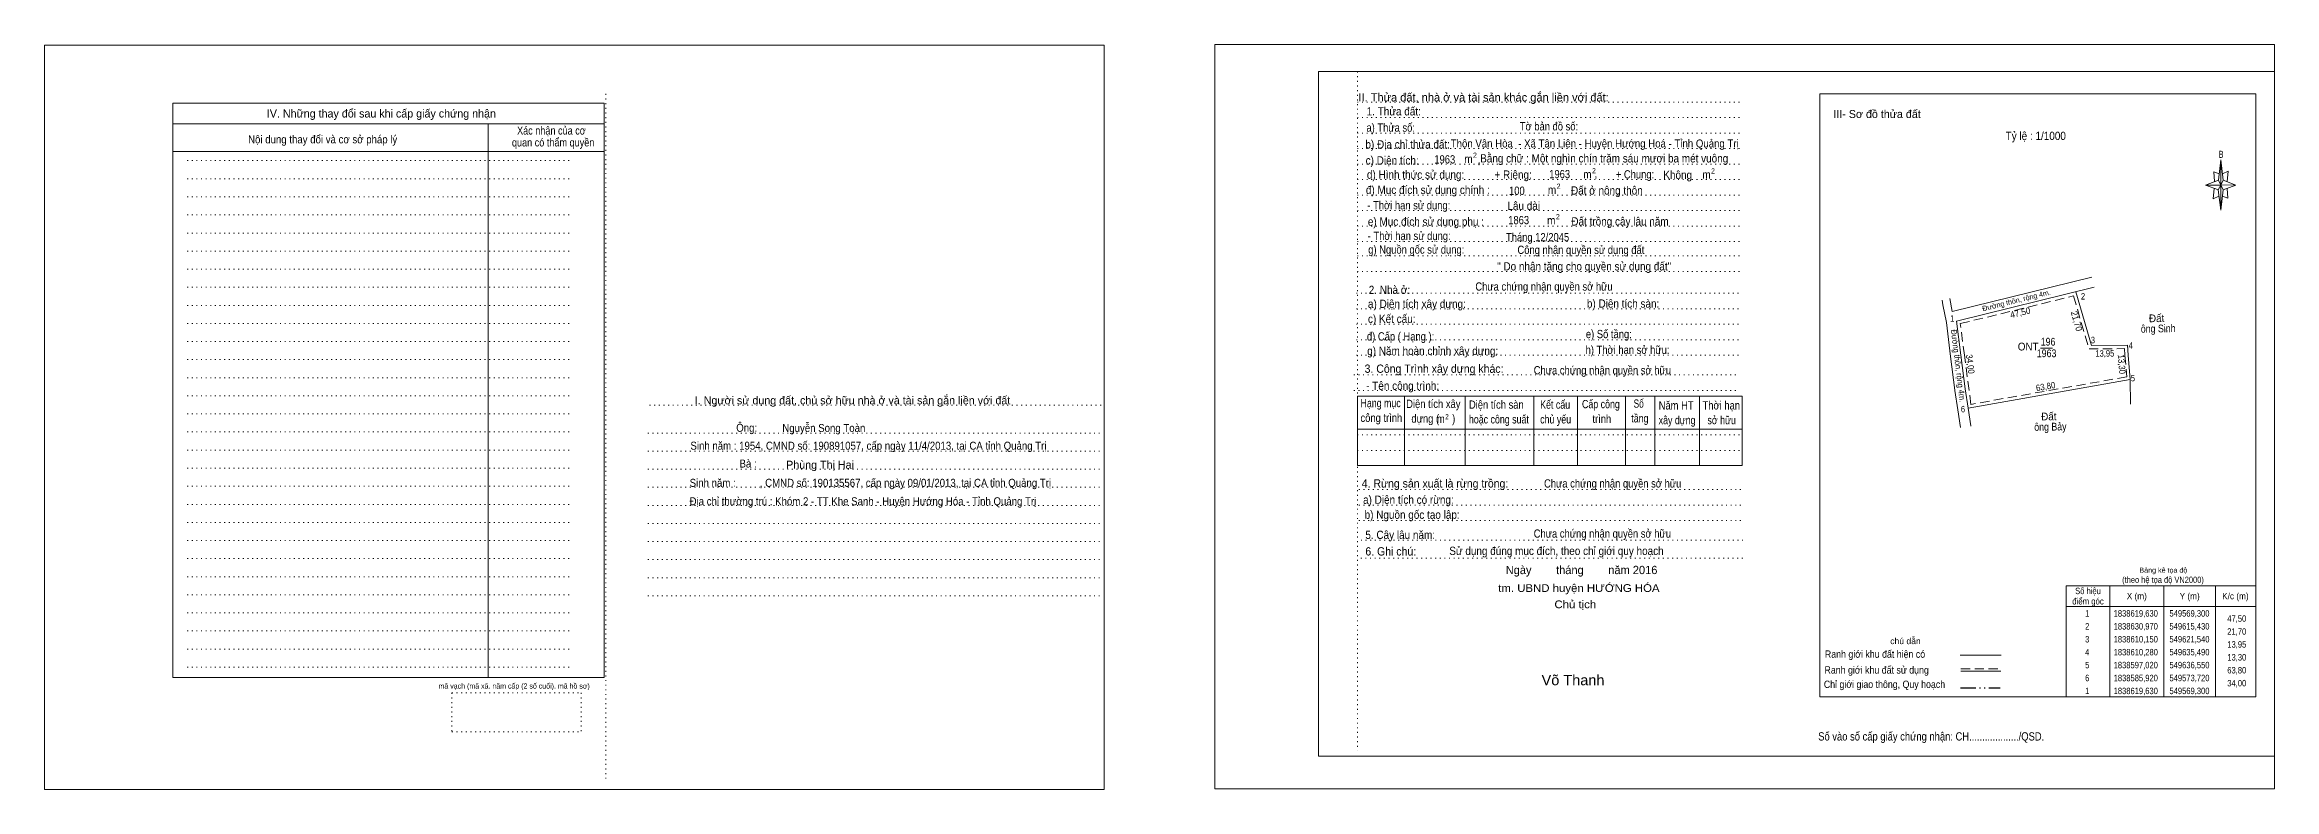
# Model space of a CAD drawing. Header units: metres. Extents: x 548122 to 549815, y 1838398 to 1838686.
# Drawn here: x 548122 to 548986, y 1838398 to 1838686 of the extents above; entities that cross this region are included whole.
import ezdxf
from ezdxf.enums import TextEntityAlignment as Align

# ---------------------------------------------------------------- set-up
doc = ezdxf.new("R2010")
doc.units = ezdxf.units.M
doc.header["$LTSCALE"] = 1.2
for name, pattern in [('DASH_DOUBLE_DOT', [9.2, 5, -1.2, 0.3, -1.2, 0.3, -1.2]), ('DOTTED', [1.5, 0.3, -1.2]), ('MEDIUM_DASHED', [4.5, 3, -1.5])]:
    doc.linetypes.add(name, pattern=pattern)
for name, color, linetype, lineweight in [('1', 7, 'DOTTED', 13), ('10', 7, 'Continuous', 13), ('2', 7, 'Continuous', 13), ('20', 7, 'Continuous', 13), ('63', 7, 'Continuous', 13), ('7', 7, 'Continuous', 13)]:
    doc.layers.add(name, color=color, linetype=linetype, lineweight=lineweight)
for name, color, linetype in [('18', 7, 'Continuous'), ('19', 7, 'Continuous'), ('50', 7, 'Continuous'), ('6', 7, 'Continuous'), ('9', 7, 'Continuous')]:
    doc.layers.add(name, color=color, linetype=linetype)

msp = doc.modelspace()

# ---------------------------------------------------------------- linework, layer by layer
at = {"layer": '1', "linetype": 'Continuous'}
for p, q in [((548615.56, 1838675.48), (548985.76, 1838675.48)), ((548615.56, 1838675.48), (548615.56, 1838410.48)), ((548985.76, 1838675.48), (548985.76, 1838410.48)), ((548615.56, 1838410.48), (548985.76, 1838410.48))]:
    msp.add_line(p, q, dxfattribs=at)
at = {"layer": '1'}
for p, q in [((548630.56, 1838675.48), (548630.56, 1838412.68)), ((548339.46, 1838666.78), (548339.46, 1838401.78)), ((548630.56, 1838663.68), (548779.66, 1838663.68)), ((548630.56, 1838657.68), (548779.66, 1838657.68)), ((548630.56, 1838651.68), (548779.66, 1838651.68)), ((548630.56, 1838645.68), (548779.66, 1838645.68)), ((548177.26, 1838640.98), (548326.36, 1838640.98)), ((548630.56, 1838639.68), (548779.66, 1838639.68)), ((548177.26, 1838633.98), (548326.36, 1838633.98)), ((548630.56, 1838633.68), (548779.66, 1838633.68)), ((548630.56, 1838627.68), (548779.66, 1838627.68)), ((548177.26, 1838626.98), (548326.36, 1838626.98)), ((548177.26, 1838619.98), (548326.36, 1838619.98)), ((548630.56, 1838621.68), (548779.66, 1838621.68)), ((548177.26, 1838612.98), (548326.36, 1838612.98)), ((548630.56, 1838615.68), (548779.66, 1838615.68)), ((548177.26, 1838605.98), (548326.36, 1838605.98)), ((548630.56, 1838609.68), (548779.66, 1838609.68)), ((548630.56, 1838604.18), (548779.66, 1838604.18)), ((548177.26, 1838598.98), (548326.36, 1838598.98)), ((548630.56, 1838598.08), (548779.66, 1838598.08)), ((548177.26, 1838591.98), (548326.36, 1838591.98)), ((548177.26, 1838584.98), (548326.36, 1838584.98)), ((548630.16, 1838589.68), (548779.26, 1838589.68)), ((548177.26, 1838577.98), (548326.36, 1838577.98)), ((548630.16, 1838583.68), (548779.26, 1838583.68)), ((548630.16, 1838577.68), (548779.26, 1838577.68)), ((548177.26, 1838570.98), (548326.36, 1838570.98)), ((548630.16, 1838571.68), (548779.26, 1838571.68)), ((548177.26, 1838563.98), (548326.36, 1838563.98)), ((548630.16, 1838565.68), (548779.26, 1838565.68)), ((548177.26, 1838556.98), (548326.36, 1838556.98)), ((548177.26, 1838549.98), (548326.36, 1838549.98)), ((548629.16, 1838558.08), (548778.26, 1838558.08)), ((548629.16, 1838552.08), (548778.26, 1838552.08)), ((548177.26, 1838542.98), (548326.36, 1838542.98)), ((548356.36, 1838546.38), (548532.46, 1838546.38)), ((548177.26, 1838535.98), (548326.36, 1838535.98)), ((548355.76, 1838535.58), (548531.86, 1838535.58)), ((548630.56, 1838534.88), (548779.66, 1838534.88)), ((548177.26, 1838528.98), (548326.36, 1838528.98)), ((548355.76, 1838528.58), (548531.86, 1838528.58)), ((548630.56, 1838528.88), (548779.66, 1838528.88)), ((548177.26, 1838521.98), (548326.36, 1838521.98)), ((548355.76, 1838521.58), (548531.86, 1838521.58)), ((548177.26, 1838514.98), (548326.36, 1838514.98)), ((548177.26, 1838507.98), (548326.36, 1838507.98)), ((548355.76, 1838514.58), (548531.86, 1838514.58)), ((548355.76, 1838507.58), (548531.86, 1838507.58)), ((548631.16, 1838513.68), (548780.26, 1838513.68)), ((548631.16, 1838507.68), (548780.26, 1838507.68)), ((548177.26, 1838500.98), (548326.36, 1838500.98)), ((548355.76, 1838500.58), (548531.86, 1838500.58)), ((548631.16, 1838501.68), (548780.26, 1838501.68)), ((548177.26, 1838493.98), (548326.36, 1838493.98)), ((548355.76, 1838493.58), (548531.86, 1838493.58)), ((548631.96, 1838494.08), (548781.06, 1838494.08)), ((548177.26, 1838486.98), (548326.36, 1838486.98)), ((548355.76, 1838486.58), (548531.86, 1838486.58)), ((548631.86, 1838487.18), (548780.96, 1838487.18)), ((548177.26, 1838479.98), (548326.36, 1838479.98)), ((548177.26, 1838472.98), (548326.36, 1838472.98)), ((548355.76, 1838479.58), (548531.86, 1838479.58)), ((548355.76, 1838472.58), (548531.86, 1838472.58)), ((548177.26, 1838465.98), (548326.36, 1838465.98)), ((548177.26, 1838458.98), (548326.36, 1838458.98)), ((548177.26, 1838451.98), (548326.36, 1838451.98)), ((548177.26, 1838444.98), (548326.36, 1838444.98)), ((548279.86, 1838434.98), (548329.86, 1838434.98)), ((548279.86, 1838434.98), (548279.86, 1838419.98)), ((548329.86, 1838434.98), (548329.86, 1838419.98)), ((548279.86, 1838419.98), (548329.86, 1838419.98))]:
    msp.add_line(p, q, dxfattribs=at)
at = {"layer": '1', "linetype": 'Continuous'}
for points in [[(548122.06, 1838397.68), (548532.46, 1838397.68), (548532.46, 1838685.68), (548122.06, 1838685.68)], [(548575.36, 1838397.88), (548985.76, 1838397.88), (548985.76, 1838685.88), (548575.36, 1838685.88)]]:
    msp.add_lwpolyline(points, close=True, dxfattribs=at)
at = {"layer": '10'}
for p, q in [((548630.56, 1838549.88), (548779.66, 1838549.88)), ((548630.56, 1838549.88), (548630.56, 1838522.98)), ((548648.86, 1838549.88), (548648.86, 1838522.98)), ((548672.26, 1838549.88), (548672.26, 1838522.98)), ((548698.86, 1838549.88), (548698.86, 1838522.98)), ((548715.76, 1838549.88), (548715.76, 1838522.98)), ((548734.36, 1838549.88), (548734.36, 1838522.98)), ((548745.76, 1838549.88), (548745.76, 1838522.98)), ((548763.06, 1838549.88), (548763.06, 1838522.98)), ((548779.66, 1838549.88), (548779.66, 1838522.98)), ((548630.56, 1838537.08), (548779.66, 1838537.08)), ((548630.56, 1838522.98), (548779.66, 1838522.98))]:
    msp.add_line(p, q, dxfattribs=at)
at = {"layer": '2'}
for p, q in [((548171.76, 1838663.28), (548338.86, 1838663.28)), ((548171.76, 1838663.28), (548171.76, 1838440.98)), ((548338.86, 1838663.28), (548338.86, 1838440.98)), ((548171.76, 1838655.28), (548338.86, 1838655.28)), ((548293.86, 1838655.28), (548293.86, 1838440.98)), ((548171.76, 1838644.48), (548338.86, 1838644.48)), ((548171.76, 1838440.98), (548338.86, 1838440.98))]:
    msp.add_line(p, q, dxfattribs=at)
msp.add_lwpolyline([(548809.66, 1838666.88), (548978.56, 1838666.88), (548978.56, 1838433.48), (548809.66, 1838433.48)], close=True, dxfattribs=at)
at = {"layer": '20'}
for p, q in [((548964.08, 1838633.46), (548965, 1838641.26)), ((548964.08, 1838629.66), (548959.08, 1838631.46)), ((548965.88, 1838629.66), (548965, 1838621.86)), ((548965.88, 1838633.46), (548970.88, 1838631.46)), ((548967.48, 1838630.26), (548967.68, 1838626.46)), ((548967.68, 1838626.46), (548965.6, 1838627.26))]:
    msp.add_line(p, q, dxfattribs=at)
for points in [[(548964.4, 1838635.86), (548962.28, 1838636.66), (548962.6, 1838632.86)], [(548965.68, 1838635.86), (548967.88, 1838636.86), (548967.48, 1838632.86)], [(548965, 1838631.46), (548964.08, 1838633.46), (548959.08, 1838631.46)], [(548962.48, 1838630.26), (548962.08, 1838626.26), (548964.28, 1838627.26)], [(548965, 1838631.46), (548965.88, 1838629.66), (548970.88, 1838631.46)]]:
    msp.add_lwpolyline(points, dxfattribs=at)
for points in [[(548965, 1838641.26), (548965.88, 1838633.46), (548965, 1838631.46)], [(548965, 1838631.46), (548959.08, 1838631.46), (548964.08, 1838633.46), (548965.88, 1838629.66), (548970.88, 1838631.46), (548965, 1838631.66)], [(548965, 1838631.46), (548965, 1838621.86), (548964, 1838629.66)]]:
    msp.add_lwpolyline(points, close=True, dxfattribs=at)
at = {"layer": '63'}
for p, q in [((548921.96, 1838476.48), (548921.96, 1838433.48)), ((548942.96, 1838476.48), (548942.96, 1838433.48)), ((548962.96, 1838476.48), (548962.96, 1838433.48)), ((548905.16, 1838468.48), (548978.56, 1838468.48))]:
    msp.add_line(p, q, dxfattribs=at)
msp.add_lwpolyline([(548905.16, 1838476.48), (548978.56, 1838476.48), (548978.56, 1838433.48), (548905.16, 1838433.48)], close=True, dxfattribs=at)
at = {"layer": '7'}
for p, q in [((548860.97, 1838582.58), (548915.03, 1838595.87)), ((548857.35, 1838585.25), (548857.04, 1838586.99)), ((548858.7, 1838578.38), (548857.35, 1838585.25)), ((548860.97, 1838582.58), (548860.04, 1838587.58)), ((548862.67, 1838578.88), (548915.99, 1838591.99)), ((548908.8, 1838590.22), (548914.91, 1838569.4)), ((548858.7, 1838578.38), (548860.36, 1838565.18)), ((548895.1, 1838568.4), (548899.82, 1838568.4)), ((548928.86, 1838569.53), (548914.91, 1838569.4)), ((548860.36, 1838565.18), (548862, 1838552.16)), ((548863.13, 1838544.58), (548862.01, 1838552.07)), ((548867.09, 1838545.17), (548865.97, 1838552.66)), ((548929.92, 1838556.27), (548867.09, 1838545.17)), ((548929.98, 1838546.8), (548929.92, 1838556.27)), ((548864.18, 1838537.7), (548863.14, 1838544.57)), ((548864, 1838449.58), (548879.86, 1838449.58)), ((548864.26, 1838443.42), (548879.8, 1838443.42))]:
    msp.add_line(p, q, dxfattribs=at)
at = {"layer": '7', "linetype": 'MEDIUM_DASHED'}
msp.add_line((548864.26, 1838444.36), (548880.3, 1838444.36), dxfattribs=at)
at = {"layer": '7', "linetype": 'DASH_DOUBLE_DOT', "lineweight": 25}
msp.add_line((548864.12, 1838437.02), (548879.58, 1838437.02), dxfattribs=at)
at = {"layer": '7'}
for points in [[(548857.35, 1838585.25), (548857.04, 1838586.99), (548857.35, 1838585.25)], [(548857.04, 1838586.99), (548857.35, 1838585.25), (548857.04, 1838586.99)], [(548862.67, 1838578.88), (548864.33, 1838565.68), (548865.97, 1838552.66)], [(548928.86, 1838569.53), (548929.17, 1838565.68), (548929.92, 1838556.27)], [(548868.14, 1838538.23), (548868.13, 1838538.3), (548867.09, 1838545.17)]]:
    msp.add_lwpolyline(points, dxfattribs=at)
at = {"layer": '7', "linetype": 'MEDIUM_DASHED'}
for points in [[(548865.7, 1838565.68), (548864.1, 1838577.9), (548907.91, 1838588.67), (548913.95, 1838568.1), (548927.67, 1838568.23), (548927.87, 1838565.68)], [(548927.87, 1838565.68), (548928.54, 1838557.33), (548868.19, 1838546.67), (548865.7, 1838565.68)]]:
    msp.add_lwpolyline(points, dxfattribs=at)

# ---------------------------------------------------------------- texts
at = {"layer": '1', "width": 0.85}
msp.add_text('mã vạch (mã xã. năm cấp (2 số cuối). mã hồ sơ)', height=2, dxfattribs=at).set_placement((548303.945, 1838436.68), align=Align.CENTER)
at = {"layer": '10'}
for s, p in [('IV. Những thay đổi sau khi cấp giấy chứng nhận', (548252.515, 1838657.68)), ('III- Sơ đồ thửa đất', (548831.85, 1838657.48)), ('I. Người sử dụng đất, chủ sở hữu nhà ở và tài sản gắn liền với đất', (548435.01, 1838546.68))]:
    msp.add_text(s, height=3.1, dxfattribs=at).set_placement(p, align=Align.CENTER)
for s, height, width, p in [('Xác nhận của cơ', 3.1, 0.85, (548318.37, 1838651.08)), ('Nội dung thay đổi và cơ sở pháp lý', 3.1, 0.9, (548229.775, 1838647.68)), ('  Thôn Vân Hòa  - Xã Tân Liên - Huyện Hướng Hoá - Tỉnh Quảng Trị', 3.1, 0.9, (548721.45, 1838646.08)), ('Bằng chữ : Một nghìn chín trăm sáu mươi ba mét vuông', 3.2, 0.9, (548726.16, 1838640.28)), ('Địa chỉ thường trú : Khóm 2 - TT Khe Sanh - Huyện Hướng Hóa - Tỉnh Quảng Trị', 3.1, 0.9, (548439.045, 1838507.62))]:
    msp.add_text(s, height=height, dxfattribs=dict(at, width=width)).set_placement(p, align=Align.CENTER)
at = {"layer": '18', "width": 0.9}
for s, p in [('Sinh năm : 1954, CMND số: 190891057, cấp ngày 11/4/2013, tại CA tỉnh Quảng Trị', (548441.18, 1838529.12)), ('Nguyễn Song Toàn', (548423.89, 1838535.98)), ('Sinh năm :         , CMND số: 190135567, cấp ngày 09/01/2013, tại CA tỉnh Quảng Trị', (548441.915, 1838514.76))]:
    msp.add_text(s, height=3.1, dxfattribs=at).set_placement(p, align=Align.CENTER)
at = {"layer": '18'}
msp.add_text('Phùng Thị Hai', height=3.1, dxfattribs=at).set_placement((548422.42, 1838521.76), align=Align.CENTER)
at = {"layer": '19'}
for s, width, p in [('1963', 0.85, (548704.86, 1838634.18)), ('100', 0.85, (548689.3, 1838627.74)), ('Lâu dài', 0.9, (548688.68, 1838621.92))]:
    msp.add_text(s, height=3.2, dxfattribs=dict(at, width=width)).set_placement(p)
at = {"layer": '2'}
for s, p in [('II. Thửa đất, nhà ở và tài sản khác gắn liền với đất:', (548630.96, 1838663.88)), (',', (548677.16, 1838639.78)), (',', (548722.36, 1838634.48))]:
    msp.add_text(s, height=3.2, dxfattribs=at).set_placement(p)
for s, height, width, p in [('1. Thửa đất:', 3.2, 0.9, (548634.16, 1838658.48)), ('a) Thửa số:', 3.2, 0.85, (548634.06, 1838652.18)), ('Tờ bản đồ số:', 3.2, 0.85, (548693.46, 1838652.68)), ('c) Diện tích:', 3.2, 0.9, (548633.76, 1838639.48)), ('d) Hình thức sử dụng:', 3.2, 0.9, (548634.26, 1838633.98)), ('1963', 3.2, 0.85, (548660.36, 1838639.88)), ('m', 3.2, 0.9, (548671.96, 1838640.08)), ('2', 2, 0.8, (548675.36, 1838642.08)), ('+ Riêng:', 3.2, 0.9, (548683.66, 1838633.98)), ('m', 3.2, 0.9, (548718.06, 1838634.08)), ('2', 2, 0.8, (548721.46, 1838636.08)), ('+ Chung:', 3.2, 0.85, (548730.66, 1838634.08)), ('Không', 3.2, 0.9, (548749.06, 1838633.88)), ('m', 3.2, 0.9, (548764.16, 1838633.98)), ('2', 2, 0.8, (548767.56, 1838635.98)), ('đ) Mục đích sử dụng chính : ', 3.2, 0.9, (548633.86, 1838628.08)), ('m', 3.2, 0.9, (548704.36, 1838628.1)), ('2', 2, 0.8, (548707.76, 1838630.1)), ('Đất ở nông thôn', 3.2, 0.9, (548713.3, 1838627.86)), ('- Thời hạn sử dụng: ', 3.2, 0.85, (548634.42, 1838622.12)), ('e) Mục đích sử dụng phụ : ', 3.2, 0.9, (548634.62, 1838615.8)), ('m', 3.2, 0.9, (548704.06, 1838616.28)), ('2', 2, 0.8, (548707.46, 1838618.28)), ('Đất trồng cây lâu năm ', 3.2, 0.9, (548713.44, 1838615.88)), ('- Thời hạn sử dụng: ', 3.2, 0.85, (548634.56, 1838610.3)), ('Tháng 12/2045', 3.2, 0.85, (548688.12, 1838609.78)), ('g) Nguồn gốc sử dụng: ', 3.2, 0.85, (548634.76, 1838604.98)), ('2. Nhà ở:', 3.2, 0.9, (548634.96, 1838589.38)), ('a) Diện tích xây dựng:', 3.2, 0.9, (548634.66, 1838583.98)), ('b) Diện tích sàn:', 3.2, 0.9, (548719.46, 1838584.08)), ('c) Kết cấu:', 3.2, 0.9, (548634.66, 1838578.18)), ('e) Số tầng:', 3.2, 0.85, (548719.06, 1838572.28)), ('đ) Cấp ( Hạng ):', 3.2, 0.85, (548634.26, 1838571.38)), ('g) Năm hoàn chỉnh xây dựng:', 3.2, 0.9, (548634.36, 1838565.78)), ('h) Thời hạn sở hữu:', 3.2, 0.85, (548718.96, 1838566.18)), ('3. Công Trình xây dựng khác:', 3.2, 0.95, (548633.36, 1838558.88)), ('- Tên công trình:', 3.2, 0.9, (548633.96, 1838552.28)), ('công trình', 3.2, 0.85, (548631.76, 1838539.88)), ('Hạng mục', 3.2, 0.8, (548631.76, 1838545.58)), ('Diện tích xây', 3.2, 0.85, (548649.46, 1838545.28)), ('  dựng (     )', 3.2, 0.85, (548649.46, 1838539.58)), ('m', 3.2, 0.85, (548661.36, 1838539.48)), ('2', 2.014, 0.75, (548664.56, 1838540.88)), ('hoặc công suất', 3.2, 0.8, (548673.76, 1838539.28)), ('Diện tích sàn', 3.2, 0.85, (548673.76, 1838544.98)), ('chủ yếu', 3.2, 0.8, (548701.36, 1838539.28)), ('Kết cấu', 3.2, 0.8, (548701.36, 1838544.98)), ('Cấp công', 3.2, 0.8, (548717.56, 1838545.18)), ('    trình', 3.2, 0.85, (548717.56, 1838539.48)), ('tầng', 3.2, 0.8, (548736.66, 1838539.68)), (' Số', 3.2, 0.75, (548736.66, 1838545.38)), ('xây dựng', 3.2, 0.8, (548747.26, 1838538.98)), ('Năm HT', 3.2, 0.85, (548747.26, 1838544.68)), ('Thời hạn', 3.2, 0.85, (548764.26, 1838544.68)), ('  sở hữu', 3.2, 0.8, (548764.26, 1838538.98)), ('4. Rừng sản xuất là rừng trồng:', 3.2, 0.95, (548632.26, 1838514.48)), ('a) Diện tích có rừng:', 3.2, 0.9, (548632.76, 1838508.18)), ('b) Nguồn gốc tạo lập:', 3.2, 0.9, (548633.36, 1838502.38)), ('5. Cây lâu năm:', 3.2, 0.9, (548633.66, 1838494.58)), ('6. Ghi chú:', 3.2, 0.95, (548633.66, 1838488.18)), ('Số vào sổ cấp giấy chứng nhận: CH.................../QSD.', 3.2, 0.85, (548809.06, 1838416.58))]:
    msp.add_text(s, height=height, dxfattribs=dict(at, width=width)).set_placement(p)
for s, height, width, p in [('quan có thẩm quyền', 3.1, 0.85, (548319.045, 1838646.48)), ('b) Địa chỉ thửa đất:', 3.2, 0.9, (548650.055, 1838645.68))]:
    msp.add_text(s, height=height, dxfattribs=dict(at, width=width)).set_placement(p, align=Align.CENTER)
at = {"layer": '20'}
for s, height, width, p in [('B', 2.756, 0.75, (548965.1, 1838642.06)), ('Ông: ', 3.1, 0.9, (548394.52, 1838536.06)), ('Bà : ', 3.1, 0.9, (548395.08, 1838522.22))]:
    msp.add_text(s, height=height, dxfattribs=dict(at, width=width)).set_placement(p, align=Align.CENTER)
at = {"layer": '50', "width": 0.9}
msp.add_text('Tỷ lệ : 1/1000', height=3.2, dxfattribs=at).set_placement((548881.66, 1838648.98))
at = {"layer": '50'}
msp.add_text('Ngày        tháng        năm 2016', height=3.2, dxfattribs=at).set_placement((548717.39, 1838480.98), align=Align.CENTER)
for s, height, width, p in [('tm. UBND huyện HƯỚNG HÓA', 3, 1.1, (548716.36, 1838474.08)), (' Chủ tịch', 3, 1.1, (548714.37, 1838467.78)), ('Võ Thanh', 4, 1.05, (548714.08, 1838437.98))]:
    msp.add_text(s, height=height, dxfattribs=dict(at, width=width)).set_placement(p, align=Align.CENTER)
at = {"layer": '6', "width": 0.85}
msp.add_text('1863', height=3.2, dxfattribs=at).set_placement((548688.98, 1838616.38))
at = {"layer": '63'}
for s, width, p in [('điểm góc', 0.9, (548913.56, 1838469.23)), ('Số hiệu', 0.85, (548913.56, 1838473.23)), ('X (m)', 0.95, (548932.46, 1838471.23)), ('Y (m)', 0.95, (548952.955, 1838471.23)), ('K/c (m)', 0.95, (548970.66, 1838471.23)), (' 1', 0.75, (548912.855, 1838464.53)), ('1838619,630', 0.85, (548932.06, 1838464.53)), ('549569,300', 0.85, (548952.865, 1838464.53)), (' 3', 0.8, (548912.86, 1838454.53)), (' 2', 0.85, (548912.86, 1838459.53)), ('1838630,970', 0.85, (548932.06, 1838459.53)), ('1838610,150', 0.85, (548932.06, 1838454.53)), ('549615,430', 0.85, (548952.865, 1838459.53)), ('549621,540', 0.85, (548952.865, 1838454.53)), (' 4', 0.85, (548912.855, 1838449.53)), (' 5', 0.8, (548912.86, 1838444.53)), ('1838610,280', 0.85, (548932.06, 1838449.53)), ('1838597,020', 0.85, (548932.06, 1838444.53)), ('549635,490', 0.85, (548952.865, 1838449.53)), ('549636,550', 0.85, (548952.865, 1838444.53)), (' 6', 0.85, (548912.86, 1838439.53)), ('1838585,920', 0.85, (548932.06, 1838439.53)), ('549573,720', 0.85, (548952.865, 1838439.53)), (' 1', 0.75, (548912.855, 1838434.53)), ('1838619,630', 0.85, (548932.06, 1838434.53)), ('549569,300', 0.85, (548952.865, 1838434.53))]:
    msp.add_text(s, height=2.5, dxfattribs=dict(at, width=width)).set_placement(p, align=Align.CENTER)
at = {"layer": '63', "width": 0.85}
for s, p in [('47,50', (548974.86, 1838462.53)), ('21,70', (548974.86, 1838457.53)), ('13,95', (548974.86, 1838452.53)), ('13,30', (548974.86, 1838447.53)), ('34,00', (548974.86, 1838437.53)), ('63,80', (548974.86, 1838442.53))]:
    msp.add_text(s, height=2.5, dxfattribs=at).set_placement(p, align=Align.RIGHT)
at = {"layer": '7'}
for s, height, rotation, width, p in [('Đường thôn, rộng 4m.', 2, 13.811, 0.9, (548886.071, 1838585.935)), ('47,50', 2.5, 13.811, 0.95, (548887.612, 1838580.959)), ('21,70', 2.5, 286.355, 0.95, (548907.955, 1838578.547)), ('ông Sinh', 3, 1, 0.85, (548940.764, 1838574.521)), ('Đất ', 3, 1, 0.95, (548940.694, 1838578.516)), ('Đường thôn, rộng 4m.', 2.3, 276.932, 0.9, (548862.134, 1838561.484)), ('13,95', 2.5, 0.534, 0.85, (548920.078, 1838565.144)), ('34,00', 2.5, 277.47, 0.9, (548866.723, 1838562.098)), ('13,30', 2.5, 274.57, 0.9, (548925.377, 1838562.095)), ('63,80', 2.5, 10.019, 0.9, (548897.363, 1838552.36)), ('Đất ', 3, 1, 0.95, (548898.944, 1838540.516)), ('ông Bảy', 3, 1, 0.85, (548899.014, 1838536.522))]:
    msp.add_text(s, height=height, rotation=rotation, dxfattribs=dict(at, width=width)).set_placement(p, align=Align.CENTER)
for s, width, p in [(' 2', 0.85, (548912.45, 1838587.25)), (' 1', 0.75, (548861.76, 1838578.66)), (' 3', 0.8, (548916.27, 1838570.31)), (' 4', 0.85, (548930.92, 1838568.16)), (' 5', 0.8, (548931.75, 1838555.58)), (' 6', 0.85, (548865.95, 1838543.57))]:
    msp.add_text(s, height=2.5, dxfattribs=dict(at, width=width)).set_placement(p, align=Align.RIGHT)
for s, height, width, p in [('ONT', 3, 0.95, (548890.385, 1838567.53)), ('1963', 3, 0.85, (548897.51, 1838564.93)), ('196', 3, 0.85, (548898.09, 1838569.42)), ('(theo hệ tọa độ VN2000)', 2.4, 0.9, (548942.605, 1838477.6)), ('chú dẫn', 2.361, 1.05, (548842.855, 1838453.88)), ('Ranh giới khu đất hiện có ', 2.834, 0.9, (548831.535, 1838448.6)), ('Chỉ giới giao thông, Quy hoạch', 2.834, 0.9, (548834.73, 1838436.92)), ('Ranh giới khu đất sử dụng', 2.84, 0.9, (548831.695, 1838442.48))]:
    msp.add_text(s, height=height, dxfattribs=dict(at, width=width)).set_placement(p, align=Align.CENTER)
msp.add_text('Bảng kê tọa độ', height=2, dxfattribs=at).set_placement((548942.755, 1838481.5), align=Align.CENTER)
at = {"layer": '9'}
for s, width, p in [('" Do nhận tặng cho quyền sử dụng đất"', 0.9, (548684.7, 1838598.49)), ('Công nhận quyền sử dụng đất ', 0.85, (548692.56, 1838604.88)), ('Chưa chứng nhận quyền sở hữu', 0.85, (548676.26, 1838590.68)), ('Chưa chứng nhận quyền sở hữu', 0.85, (548698.86, 1838558.28)), ('Chưa chứng nhận quyền sở hữu', 0.85, (548702.86, 1838514.48)), ('Chưa chứng nhận quyền sở hữu', 0.85, (548698.86, 1838495.08)), ('Sử dụng đúng mục đích, theo chỉ giới quy hoạch', 0.9, (548666.16, 1838488.38))]:
    msp.add_text(s, height=3.2, dxfattribs=dict(at, width=width)).set_placement(p)

doc.saveas('drawing.dxf')
